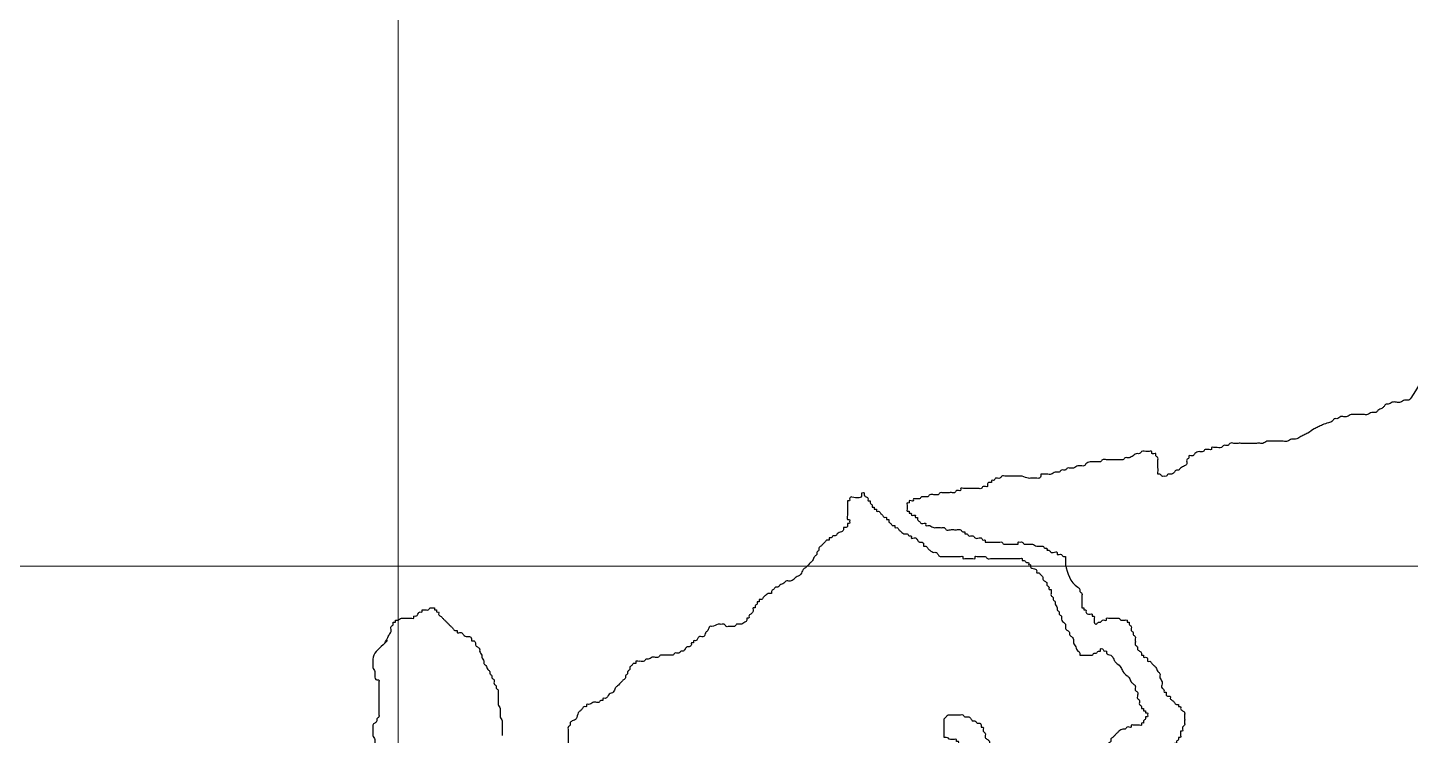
# Model space of a CAD drawing. Header units: metres. Extents: x -400 to 2000400, y -400 to 948520.
# Drawn here: x 1070377 to 1180946, y 286464 to 343054 of the extents above; entities that cross this region are included whole.
import ezdxf

# ---------------------------------------------------------------- set-up
doc = ezdxf.new("R2010")
doc.units = ezdxf.units.M
doc.header["$LTSCALE"] = 1600
doc.layers.add('1', color=7, linetype='Continuous', lineweight=25)
doc.layers.add('3', color=7, linetype='Continuous', lineweight=13)

msp = doc.modelspace()

# ---------------------------------------------------------------- linework, layer by layer
at = {"layer": '1'}
for points in [[(1182312, 315628), (1180979, 313430), (1180815, 313266), (1180651, 313266), (1180486, 313266), (1180158, 313101), (1179829, 313101), (1179500, 313101), (1179171, 312937), (1179007, 312937), (1178843, 312772), (1178678, 312608), (1178349, 312443), (1178185, 312279), (1178021, 312279), (1177856, 312279), (1177528, 312115), (1177199, 312115), (1176870, 312115), (1176541, 312115), (1176377, 312115), (1176213, 312115), (1175884, 311950), (1175555, 311950), (1175391, 311950), (1175062, 311786), (1174898, 311786), (1174733, 311621), (1174405, 311457), (1173912, 311292), (1173583, 311128), (1173254, 310964), (1172761, 310635), (1172432, 310470), (1172104, 310306), (1171775, 310141), (1171446, 310141), (1171117, 309977), (1170789, 309977), (1170624, 309977), (1170460, 309977), (1170296, 309977), (1169967, 309977), (1169802, 309977), (1169474, 309977), (1169145, 309813), (1168981, 309813), (1168652, 309813), (1168487, 309813), (1168159, 309813), (1167830, 309813), (1167501, 309813), (1167173, 309813), (1166844, 309813), (1166515, 309813), (1166351, 309648), (1166186, 309648), (1166022, 309648), (1165858, 309484), (1165365, 309484), (1165200, 309484), (1165036, 309484), (1165036, 309319), (1164871, 309319), (1164707, 309319), (1164543, 309319), (1164378, 309155), (1164050, 309155), (1163721, 308990), (1163556, 308826), (1163392, 308826), (1163228, 308826), (1163228, 308662), (1163063, 308497), (1163063, 308333), (1163063, 308168), (1162899, 308004), (1162570, 307839), (1162406, 307675), (1162242, 307675), (1162077, 307511), (1161748, 307346), (1161584, 307346), (1161420, 307182), (1161255, 307182), (1161091, 307182), (1160927, 307346), (1160762, 307346), (1160762, 307511), (1160762, 307839), (1160762, 308168)], [(1160762, 308168), (1160762, 308333), (1160762, 308497), (1160762, 308662), (1160598, 308826), (1160598, 308990), (1160269, 308990), (1160269, 309155), (1159940, 309155), (1159447, 309155), (1159283, 308990), (1159119, 308990), (1158790, 308826), (1158461, 308662), (1158297, 308662), (1158132, 308662), (1157968, 308497), (1157804, 308497), (1157639, 308497), (1157311, 308497), (1156982, 308497), (1156817, 308497), (1156653, 308497), (1156324, 308497), (1156160, 308333), (1155996, 308333), (1155831, 308333), (1155338, 308333), (1155009, 308168), (1154845, 308004), (1154681, 308004), (1154516, 308004), (1154352, 308004), (1154023, 307839), (1153694, 307839), (1153530, 307839), (1153366, 307675), (1153201, 307675), (1153037, 307675), (1152873, 307511), (1152708, 307511), (1152544, 307511), (1152215, 307346), (1151886, 307346), (1151722, 307346), (1151558, 307346), (1151393, 307346), (1151393, 307182), (1151229, 307017), (1151065, 307017), (1150900, 307017), (1150736, 307017), (1150572, 307017), (1150407, 307017), (1149914, 307182), (1149585, 307182), (1149421, 307182), (1149257, 307182), (1149092, 307182), (1148928, 307182), (1148763, 307182), (1148599, 307182), (1148270, 307182), (1148106, 307017), (1147777, 307017), (1147613, 306853), (1147449, 306853), (1147449, 306688), (1147284, 306688), (1147120, 306524), (1147120, 306360), (1146791, 306360), (1146627, 306195), (1146462, 306195), (1146298, 306195), (1146134, 306195), (1145969, 306195), (1145805, 306195), (1145641, 306195), (1145476, 306195), (1145312, 306195), (1144983, 306195), (1144983, 306031), (1144819, 306031), (1144654, 306031), (1144490, 305866), (1144326, 305866), (1143997, 305866), (1143832, 305866), (1143668, 305866), (1143504, 305866)], [(1136272, 305537), (1136107, 305373), (1136107, 305209), (1135943, 305209), (1135943, 305044), (1135943, 304880), (1135943, 304715), (1135943, 304551), (1135943, 304386), (1135943, 304222), (1135943, 304058), (1135943, 303729), (1136107, 303729), (1136107, 303564), (1136107, 303400), (1135943, 303400), (1135943, 303235), (1135779, 303071), (1135614, 303071), (1135614, 302907), (1135450, 302742), (1135121, 302578), (1134957, 302413), (1134792, 302413), (1134628, 302249), (1134464, 302249), (1134464, 302084), (1134299, 302084), (1134135, 301920), (1133970, 301756), (1133806, 301591), (1133642, 301427), (1133642, 301262), (1133477, 301098), (1133477, 300933), (1133313, 300769), (1133149, 300440), (1132984, 300276), (1132656, 299947), (1132327, 299618), (1132162, 299289), (1131834, 299125), (1131669, 298960), (1131341, 298796), (1131012, 298796), (1130848, 298631), (1130519, 298467), (1130354, 298302), (1130190, 298302), (1130026, 298138), (1129861, 297974), (1129861, 297809), (1129697, 297809), (1129368, 297645), (1129204, 297480), (1129039, 297316), (1128875, 297316), (1128875, 297151), (1128711, 297151), (1128711, 296987), (1128546, 296823), (1128546, 296658), (1128382, 296658), (1128382, 296494), (1128218, 296165), (1128053, 296000), (1128053, 295836), (1127889, 295836), (1127889, 295672), (1127725, 295507), (1127396, 295343), (1127067, 295343), (1126903, 295178), (1126574, 295178), (1126245, 295178), (1126081, 295343), (1125917, 295343), (1125752, 295343), (1125588, 295343), (1125095, 295178), (1124930, 295178), (1124766, 294849), (1124602, 294685), (1124437, 294356), (1124108, 294356), (1123944, 294192), (1123780, 294027), (1123615, 294027), (1123615, 293863), (1123451, 293863), (1123451, 293698)], [(1136272, 305537), (1137093, 305702), (1137093, 305866), (1137258, 305866), (1137258, 305702), (1137422, 305537), (1137587, 305373), (1137587, 305209), (1137751, 305209), (1137751, 305044), (1137915, 304880), (1137915, 304715), (1138080, 304715), (1138080, 304551), (1138244, 304551), (1138244, 304386), (1138408, 304386), (1138573, 304222), (1138737, 304058), (1138901, 303893), (1139066, 303893), (1139066, 303729), (1139230, 303729), (1139230, 303564), (1139395, 303400), (1139559, 303235), (1139723, 303235), (1139723, 303071), (1139888, 303071), (1140052, 302907), (1140216, 302742), (1140545, 302578), (1140710, 302578), (1140874, 302413), (1141038, 302413), (1141038, 302249), (1141367, 302249), (1141531, 302084), (1141696, 301920), (1141860, 301920), (1142024, 301756), (1142024, 301591), (1142189, 301591), (1142353, 301427), (1142518, 301262), (1142846, 301098), (1143011, 301098), (1143175, 300933), (1143339, 300769), (1143504, 300769), (1143668, 300769), (1143832, 300769), (1143997, 300769), (1144161, 300769), (1144490, 300769), (1144654, 300769), (1144819, 300769), (1144983, 300769), (1145147, 300769), (1145147, 300605), (1145312, 300605), (1145476, 300605), (1145805, 300605), (1145969, 300605), (1146134, 300605), (1146134, 300769), (1146298, 300769), (1146462, 300769), (1146627, 300769), (1146791, 300769), (1146955, 300769), (1147120, 300605), (1147449, 300605), (1147613, 300605), (1147777, 300605), (1147942, 300605), (1148106, 300605), (1148270, 300605), (1148435, 300605), (1148599, 300605), (1148763, 300605), (1149092, 300605), (1149421, 300605), (1149585, 300605), (1149750, 300605), (1149914, 300605), (1149914, 300440), (1150078, 300440), (1150243, 300276), (1150407, 300276), (1150407, 300111)], [(1143504, 305866), (1143339, 305866), (1143175, 305702), (1143011, 305702), (1142846, 305702), (1142518, 305702), (1142353, 305537), (1142189, 305537), (1142024, 305537), (1141860, 305537), (1141696, 305373), (1141531, 305373), (1141367, 305373), (1141203, 305373), (1141203, 305209), (1141038, 305209), (1140874, 305209), (1140874, 305044), (1140710, 305044), (1140710, 304880), (1140710, 304715), (1140710, 304551), (1140710, 304386), (1140874, 304386), (1140874, 304222), (1141038, 304222), (1141038, 304058), (1141203, 304058), (1141367, 304058), (1141367, 303893), (1141531, 303893), (1141531, 303729), (1141696, 303564), (1141860, 303400), (1142189, 303400), (1142189, 303235), (1142353, 303235), (1142518, 303235), (1142846, 303071), (1143011, 303071), (1143175, 303071), (1143339, 303071), (1143504, 303071), (1143668, 303071), (1143832, 302907), (1144161, 302907), (1144490, 302907), (1144654, 302907), (1144983, 302907), (1145147, 302742), (1145312, 302742), (1145312, 302578), (1145476, 302578), (1145641, 302413), (1145805, 302413), (1145969, 302413), (1146134, 302249), (1146462, 302249), (1146627, 302249), (1146791, 302084), (1146955, 302084), (1146955, 301920), (1147120, 301920), (1147284, 301920), (1147449, 301920), (1147613, 301920), (1147777, 301920), (1147942, 301920), (1148106, 301920), (1148270, 301920), (1148435, 301756), (1148599, 301756), (1148763, 301756), (1149092, 301756), (1149257, 301756), (1149421, 301756), (1149585, 301756), (1149585, 301920), (1149750, 301920), (1149914, 301920), (1150078, 301756), (1150243, 301756), (1150572, 301756), (1150736, 301756), (1151065, 301591), (1151229, 301591), (1151393, 301591), (1151558, 301591), (1151722, 301427), (1151886, 301427), (1151886, 301262)], [(1151886, 301262), (1152051, 301262), (1152215, 301098), (1152380, 301098), (1152708, 301098), (1152708, 300933), (1152873, 300933), (1153037, 300933), (1153201, 300769), (1153366, 300769), (1153366, 300605), (1153366, 300440), (1153366, 300276), (1153366, 300111)], [(1150407, 300111), (1150572, 300111), (1150572, 299947), (1150900, 299782), (1151065, 299618), (1151065, 299453), (1151229, 299453), (1151393, 299289), (1151558, 299125), (1151558, 298960), (1151722, 298796), (1151886, 298631), (1151886, 298467), (1152051, 298302), (1152051, 298138), (1152215, 298138), (1152215, 297974), (1152215, 297809), (1152215, 297645), (1152380, 297480), (1152380, 297316), (1152544, 297151), (1152544, 296987), (1152708, 296658), (1152708, 296494), (1152873, 296329), (1152873, 296165), (1153037, 296000), (1153037, 295836), (1153201, 295507), (1153366, 295343), (1153366, 295178), (1153366, 295014), (1153530, 294849), (1153694, 294685), (1153694, 294521), (1153859, 294356), (1154023, 294027), (1154023, 293863), (1154188, 293534), (1154352, 293205), (1154516, 293041), (1154516, 292876), (1154681, 292876), (1154845, 292876), (1155009, 292876), (1155174, 292876), (1155338, 292876), (1155503, 292876), (1155667, 293041), (1155831, 293041), (1155996, 293205), (1156160, 293205), (1156160, 293370), (1156324, 293370), (1156489, 293205), (1156653, 293205), (1156653, 293041), (1156982, 292876), (1157146, 292712), (1157311, 292383), (1157475, 292219), (1157804, 291890), (1157968, 291561), (1158297, 291232), (1158461, 291068), (1158625, 290739), (1158790, 290574), (1158954, 290410), (1158954, 290081), (1159119, 289917), (1159119, 289588), (1159119, 289423), (1159283, 289259), (1159283, 288930), (1159447, 288766), (1159447, 288601), (1159612, 288601), (1159612, 288437), (1159776, 288437), (1159776, 288272), (1159940, 288272), (1159940, 288108), (1159940, 287943), (1159776, 287943), (1159776, 287779), (1159612, 287615), (1159612, 287450), (1159447, 287450), (1159447, 287286), (1159283, 287286)], [(1153366, 300111), (1154352, 298302), (1154516, 298138), (1154516, 297974), (1154681, 297809), (1154681, 297645), (1154681, 297480), (1154681, 297316), (1154681, 297151), (1154681, 296987), (1154681, 296823), (1154681, 296658), (1154845, 296658), (1154845, 296494), (1155009, 296494), (1155009, 296329), (1155338, 296165), (1155503, 296165), (1155503, 296000), (1155667, 296000), (1155667, 295836), (1155667, 295672), (1155667, 295507), (1155831, 295343), (1155996, 295507), (1156160, 295507), (1156324, 295672), (1156489, 295672), (1156653, 295672), (1156653, 295836), (1156817, 295836), (1156982, 295836), (1157146, 295836), (1157311, 295836), (1157475, 295836), (1157639, 295836), (1157804, 295672), (1157968, 295672), (1158132, 295672), (1158297, 295672), (1158297, 295507), (1158461, 295507), (1158461, 295343), (1158625, 295178), (1158625, 295014), (1158625, 294849), (1158790, 294685), (1158790, 294521), (1158954, 294356), (1158954, 294192), (1158954, 294027), (1158954, 293863), (1158954, 293698), (1159119, 293534), (1159119, 293370), (1159283, 293205), (1159447, 293041), (1159447, 292876), (1159612, 292876), (1159612, 292712), (1159776, 292712), (1159940, 292547), (1159940, 292383), (1160105, 292383), (1160269, 292219), (1160434, 292054), (1160598, 291890), (1160762, 291561), (1160927, 291396), (1160927, 291232), (1160927, 291068), (1161091, 290739), (1161091, 290574), (1161091, 290245), (1161255, 290081), (1161255, 289917), (1161420, 289917), (1161420, 289752), (1161584, 289588), (1161748, 289588), (1161748, 289423), (1161913, 289259), (1162077, 289094), (1162242, 288930), (1162406, 288930), (1162406, 288766), (1162570, 288766), (1162570, 288601), (1162735, 288437), (1162899, 288272), (1162899, 288108)], [(1098796, 293698), (1099125, 294027), (1098960, 293863), (1099125, 294192), (1099289, 294521), (1099453, 294849), (1099453, 295178), (1099618, 295343), (1099618, 295507), (1099782, 295507), (1099782, 295672), (1099947, 295672), (1100275, 295836), (1100440, 295836), (1100604, 295836), (1100768, 295836), (1100933, 295836), (1101097, 295836), (1101262, 295836), (1101262, 296000), (1101426, 296000), (1101590, 296165), (1101755, 296329), (1101919, 296329), (1101919, 296494), (1102083, 296494), (1102248, 296494), (1102412, 296494), (1102576, 296658), (1102741, 296658), (1102905, 296658), (1102905, 296494), (1103070, 296494), (1103070, 296329), (1103234, 296329), (1103234, 296165), (1103398, 296000), (1103563, 295836), (1103727, 295672), (1103891, 295507), (1104056, 295343), (1104220, 295178), (1104384, 295014), (1104549, 294849), (1104713, 294849), (1104713, 294685), (1105042, 294685), (1105206, 294521), (1105535, 294356), (1105699, 294356), (1105864, 294192), (1105864, 294027), (1106028, 294027), (1106193, 293863), (1106193, 293698), (1106357, 293534), (1106521, 293370), (1106521, 293205), (1106686, 292876), (1106686, 292712), (1106850, 292383), (1106850, 292219), (1107014, 292054), (1107179, 291725), (1107343, 291561), (1107343, 291396), (1107507, 291232), (1107507, 291068), (1107672, 290903), (1107672, 290739), (1107672, 290574), (1107836, 290410), (1107836, 290245), (1108001, 290081), (1108001, 289917), (1108001, 289752), (1108001, 289588), (1108001, 289423), (1108001, 289259), (1108001, 289094), (1108001, 288930), (1108165, 288601), (1108165, 288437), (1108165, 288108), (1108165, 287943), (1108329, 287615), (1108329, 287450), (1108329, 287286), (1108329, 286957), (1108329, 286628), (1108329, 286464)], [(1098796, 293698), (1097974, 292547), (1097974, 292383), (1097974, 292219), (1097974, 292054), (1097974, 291890), (1098139, 291561), (1098139, 291396), (1098139, 291232), (1098303, 290903), (1098467, 290903), (1098467, 290739), (1098467, 290574), (1098467, 290410), (1098467, 290245), (1098467, 289917), (1098467, 289752), (1098467, 289588), (1098467, 289259), (1098467, 289094), (1098467, 288766), (1098467, 288601), (1098467, 288437), (1098467, 288272), (1098467, 288108), (1098467, 287943), (1098303, 287779), (1098303, 287615), (1098139, 287450), (1097974, 287286), (1097974, 287121), (1097974, 286957), (1097974, 286628), (1097974, 286464), (1098139, 286135), (1098139, 285806), (1098303, 285477), (1098467, 285313), (1098467, 285148), (1098467, 284984), (1098467, 284819), (1098467, 284490), (1098632, 284162), (1098796, 283997), (1098796, 283833), (1098796, 283668), (1098796, 283504), (1098796, 283339), (1098796, 283175), (1098796, 283011), (1098960, 282846), (1098960, 282682), (1098960, 282517), (1098960, 282353), (1098960, 282188), (1098796, 282024), (1098796, 281860), (1098632, 281860), (1098632, 281695), (1098467, 281366), (1098303, 280873), (1098303, 280708), (1098303, 280544), (1098303, 280380), (1098303, 280215), (1098303, 280051), (1098467, 279886), (1098632, 279557), (1098796, 278900), (1099125, 278406), (1099289, 277913), (1099289, 277420), (1099453, 277091), (1099453, 276927), (1099453, 276762), (1099453, 276598), (1099618, 276598), (1099618, 276433), (1099782, 276269), (1099947, 276104), (1100111, 275940), (1100275, 275776), (1100275, 275611), (1100275, 275447), (1100275, 275282), (1100275, 275118), (1100275, 274789), (1100275, 274460), (1100111, 274131), (1100111, 273802), (1100111, 273638)], [(1123451, 293698), (1123287, 293534), (1123122, 293534), (1122958, 293370), (1122794, 293205), (1122629, 293205), (1122465, 293041), (1122300, 293041), (1122136, 293041), (1121972, 292876), (1121807, 292876), (1121643, 292876), (1121479, 292876), (1121314, 292876), (1121150, 292876), (1120986, 292876), (1120821, 292712), (1120492, 292712), (1120328, 292712), (1119999, 292547), (1119835, 292547), (1119671, 292383), (1119342, 292383), (1119177, 292383), (1119013, 292383), (1119013, 292219), (1118849, 292219), (1118684, 292054), (1118520, 291890), (1118520, 291725), (1118356, 291561), (1118356, 291396), (1118191, 291232), (1118191, 291068), (1118027, 290903), (1117863, 290739), (1117534, 290410), (1117369, 290245), (1117205, 289917), (1116876, 289752), (1116548, 289423), (1116383, 289423), (1116383, 289259), (1116219, 289259), (1116055, 289094), (1115890, 289094), (1115561, 289094), (1115233, 288930), (1115068, 288930), (1115068, 288766), (1114904, 288766), (1114740, 288601), (1114575, 288437), (1114411, 288272), (1114246, 287779), (1113918, 287615), (1113753, 287450), (1113753, 287286), (1113589, 287121), (1113589, 286957), (1113589, 286792), (1113589, 286628), (1113589, 286464), (1113589, 286135), (1113589, 285806), (1113589, 285477), (1113589, 285313), (1113589, 284984), (1113589, 284819), (1113589, 284490), (1113589, 284326), (1113425, 284162), (1113425, 283833), (1113425, 283504), (1113425, 283339), (1113260, 283339), (1113260, 283175), (1113260, 283011), (1113260, 282846), (1113260, 282682), (1113260, 282517), (1113425, 282353), (1113425, 282188), (1113260, 282024), (1113260, 281860), (1113260, 281695), (1113260, 281531), (1113096, 281366), (1113096, 281202), (1113096, 281037), (1113096, 280873)], [(1142846, 278242), (1142846, 278571), (1142846, 278735), (1142846, 279064), (1142846, 279229), (1142846, 279393), (1142846, 279557), (1142846, 279722), (1142846, 279886), (1142846, 280051), (1142846, 280215), (1143011, 280380), (1143011, 280544), (1143011, 280708), (1143175, 280873), (1143175, 281202), (1143339, 281366), (1143504, 281531), (1143668, 281860), (1143668, 282188), (1143832, 282353), (1143832, 282517), (1143997, 282517), (1143997, 282682), (1144161, 282846), (1144326, 282846), (1144490, 283175), (1144654, 283339), (1144654, 283504), (1144654, 283668), (1144654, 283833), (1144654, 283997), (1144654, 284162), (1144819, 284162), (1144819, 284326), (1144819, 284490), (1144819, 284655), (1144983, 284819), (1144983, 284984), (1144983, 285148), (1144983, 285313), (1144983, 285477), (1144983, 285641), (1144819, 285641), (1144819, 285806), (1144819, 285970), (1144654, 285970), (1144654, 286135), (1144490, 286135), (1144326, 286135), (1144161, 286135), (1143832, 286299), (1143668, 286299), (1143668, 286464), (1143668, 286628), (1143668, 286792), (1143668, 287121), (1143668, 287286), (1143668, 287450), (1143668, 287615), (1143668, 287779), (1143832, 287943), (1143997, 288108), (1144161, 288108), (1144326, 288108), (1144654, 288108), (1144983, 288108), (1145147, 288108), (1145312, 287943), (1145476, 287943), (1145641, 287943), (1145805, 287779), (1145969, 287615), (1146134, 287615), (1146298, 287450), (1146462, 287450), (1146627, 287286), (1146627, 287121), (1146791, 287121), (1146791, 286957), (1146791, 286792), (1146955, 286628), (1146955, 286464), (1146955, 286299), (1147120, 286135), (1147284, 285970), (1147284, 285806), (1147449, 285477), (1147449, 285313), (1147613, 285148), (1147613, 284984)], [(1162899, 288108), (1162899, 287943), (1162899, 287779), (1162899, 287615), (1162899, 287450), (1162899, 287286), (1162735, 287121), (1162735, 286957), (1162735, 286792), (1162570, 286792), (1162570, 286628), (1162570, 286464), (1162570, 286299), (1162406, 286299), (1162406, 286135), (1162242, 285970), (1162242, 285806), (1162077, 285806), (1161913, 285641), (1161748, 285641), (1161584, 285641), (1161420, 285477), (1161255, 285477), (1161091, 285477), (1160927, 285477), (1160762, 285313), (1160598, 285313), (1160434, 285313), (1160434, 285148), (1160269, 284984), (1160105, 284984), (1159940, 284984), (1159776, 284984), (1159612, 284984), (1159447, 284984), (1159283, 284819), (1159119, 284655), (1158954, 284655), (1158954, 284490), (1158954, 284326), (1158790, 284326), (1158790, 284162), (1158790, 283997), (1158790, 283833), (1158790, 283668), (1158790, 283504), (1158790, 283339), (1158625, 283339), (1158625, 283175), (1158625, 283011), (1158461, 283011), (1158461, 282846), (1158461, 282682), (1158461, 282517), (1158461, 282353), (1158461, 282188), (1158461, 282024), (1158625, 281860), (1158625, 281695), (1158790, 281695), (1158790, 281531), (1158954, 281531), (1158954, 281366), (1159119, 281366), (1159283, 281202), (1159447, 281202), (1159612, 281202), (1159776, 281037), (1159940, 281037), (1159940, 280873), (1159940, 280708), (1159940, 280544), (1159940, 280380), (1160105, 280215), (1160105, 280051), (1160105, 279886), (1160105, 279722), (1160269, 279557), (1160269, 279393), (1160269, 279229), (1160434, 279064), (1160434, 278900), (1160598, 278735), (1160598, 278571), (1160762, 278571), (1160762, 278406), (1160927, 278242), (1160927, 277913), (1160927, 277584), (1160927, 277420), (1160927, 277255)], [(1159283, 287286), (1159119, 287286), (1158954, 287286), (1158790, 287286), (1158625, 287286), (1158625, 287121), (1158461, 287121), (1158297, 287121), (1158132, 286957), (1157968, 286957), (1157639, 286792), (1157475, 286628), (1157311, 286464), (1157146, 286299), (1156982, 286135), (1156982, 285970), (1156817, 285806), (1156817, 285641), (1156653, 285641), (1156653, 285477), (1156653, 285313), (1156817, 285148), (1156817, 284819), (1156982, 284655), (1156982, 284490), (1156982, 284326), (1156982, 284162), (1156982, 283997), (1156982, 283833), (1156982, 283668), (1157146, 283668), (1157146, 283504), (1156982, 283339), (1156982, 283175), (1156982, 283011), (1156817, 282846), (1156817, 282682), (1156653, 282517), (1156489, 282353), (1156489, 282188), (1156489, 282024), (1156324, 282024), (1156324, 281860), (1156324, 281695), (1156160, 281695), (1156160, 281531), (1156160, 281366), (1155996, 281202), (1155996, 281037), (1155996, 280873), (1155996, 280544), (1155996, 280380), (1155996, 280051), (1155996, 279722), (1155996, 279557), (1156160, 279393), (1156160, 279229), (1156160, 279064), (1156324, 279064), (1156324, 278900), (1156489, 278900), (1156653, 278900), (1156817, 278900), (1156817, 279064), (1156982, 279064), (1156982, 279229), (1157146, 279229), (1157311, 279229), (1157475, 279393), (1157639, 279393), (1157639, 279229), (1157804, 279064), (1157804, 278900), (1157968, 278735), (1157968, 278571), (1157968, 278406), (1157968, 278242), (1157968, 278078), (1157804, 277913), (1157804, 277749), (1157804, 277584), (1157804, 277420), (1157804, 277255), (1157639, 277091), (1157639, 276927), (1157639, 276762), (1157639, 276598), (1157475, 276433), (1157475, 276269), (1157475, 276104), (1157475, 275940)]]:
    msp.add_spline(points, degree=3, dxfattribs=at)
at = {"layer": '3'}
for p, q in [((1100000, 600000), (1100000, 0)), ((900000, 300000), (1600000, 300000))]:
    msp.add_line(p, q, dxfattribs=at)

doc.saveas('drawing.dxf')
